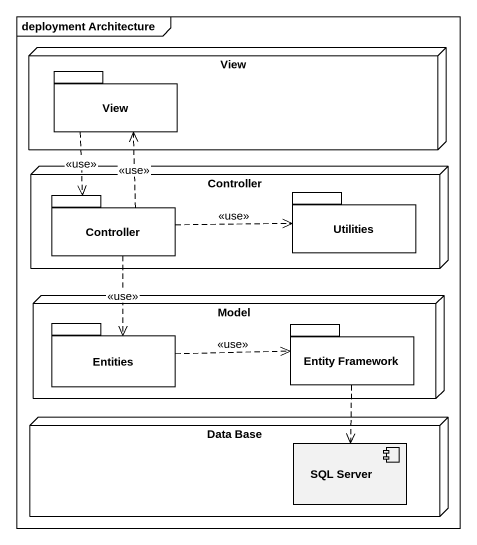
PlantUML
@startuml
mainframe deployment Architecture
node View {
  package "View" as View_2 {
  }
}
node Controller {
  package "Controller" as Controller_2 {
  }
  package Utilities {
  }
}
node Model {
  package Entities {
  }
  package "Entity Framework" as Entity_Framework {
  }
}
node "Data Base" as Data_Base {
  component "SQL Server" as SQL_Server
}
View_2 ..> Controller_2 : <<use>>
Controller_2 .up.> View_2 : <<use>>
Controller_2 .right.> Utilities : <<use>>
Controller_2 ..> Entities : <<use>>
Entities .right.> Entity_Framework : <<use>>
Entity_Framework ..> SQL_Server
@enduml
